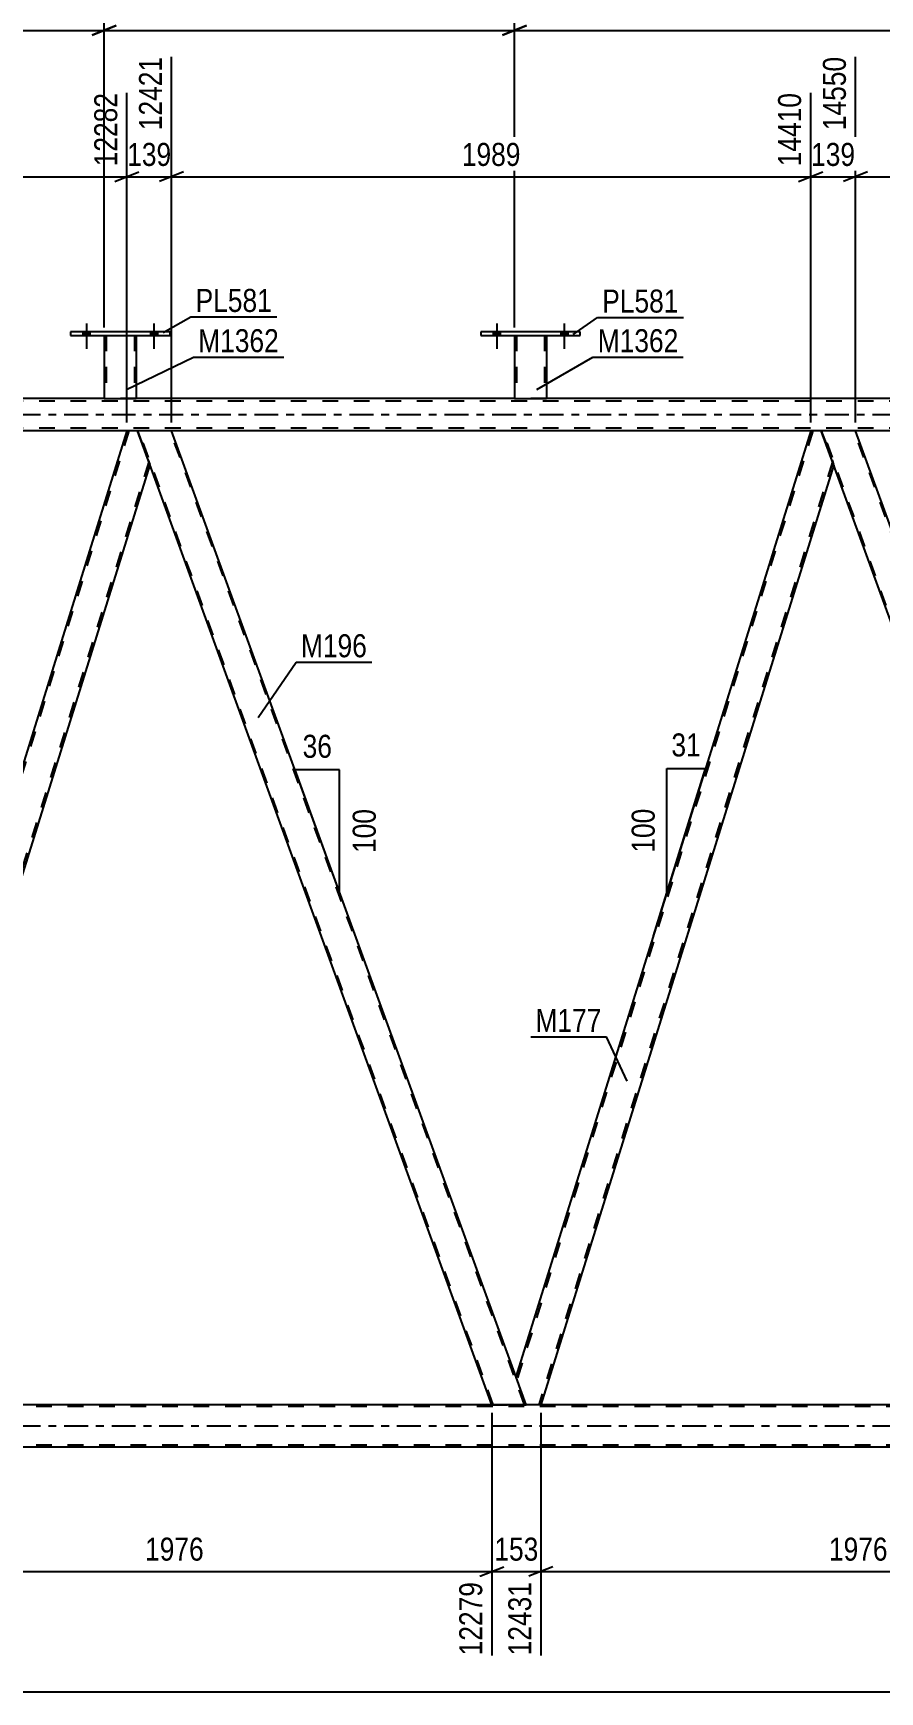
# Model space of a CAD drawing. Header units: millimetres. Extents: x 0 to 841, y 0 to 594.
# Drawn here: x 529 to 634.4, y 278.6 to 485 of the extents above; entities that cross this region are included whole.
import ezdxf

# ---------------------------------------------------------------- set-up
doc = ezdxf.new("R2010")
doc.units = ezdxf.units.MM
doc.linetypes.add('DXK_LINE_DOT2', pattern=[3.9198, 1.9599, -1.9599])
doc.linetypes.add('DXK_LINE_DOT3', pattern=[5.9187, 2.979, -0.9799, 0.9799, -0.9799])
doc.styles.add('Arial Narrow', font='ARIALN.TTF', dxfattribs={"height": 0.2})

# ---------------------------------------------------------------- blocks, each defined once
blk = doc.blocks.new('Bolt-318888194-3663 - 3642')
at = {"linetype": 'Continuous'}
for points in [[(535.18, 447.37), (536.06, 447.37), (536.06, 447.85), (535.18, 447.85)], [(543.58, 447.37), (544.46, 447.37), (544.46, 447.85), (543.58, 447.85)]]:
    blk.add_hatch(color=1, dxfattribs=at).paths.add_polyline_path(points)
at = {"color": 1, "linetype": 'Continuous'}
for p, q in [((535.62, 448.85), (535.62, 445.73)), ((544.02, 448.85), (544.02, 445.73)), ((535.18, 447.85), (535.18, 447.37)), ((536.06, 447.85), (536.06, 447.37)), ((543.58, 447.85), (543.58, 447.37)), ((544.46, 447.85), (544.46, 447.37))]:
    blk.add_line(p, q, dxfattribs=at)
blk = doc.blocks.new('Bolt-318888194-3666 - 3642')
at = {"linetype": 'Continuous'}
for points in [[(586.26, 447.37), (587.14, 447.37), (587.14, 447.85), (586.26, 447.85)], [(594.66, 447.37), (595.54, 447.37), (595.54, 447.85), (594.66, 447.85)]]:
    blk.add_hatch(color=1, dxfattribs=at).paths.add_polyline_path(points)
at = {"color": 1, "linetype": 'Continuous'}
for p, q in [((586.7, 448.85), (586.7, 445.73)), ((595.1, 448.85), (595.1, 445.73)), ((586.26, 447.85), (586.26, 447.37)), ((587.14, 447.85), (587.14, 447.37)), ((594.66, 447.85), (594.66, 447.37)), ((595.54, 447.85), (595.54, 447.37))]:
    blk.add_line(p, q, dxfattribs=at)
blk = doc.blocks.new('Bolt-318888194-3667 - 3642')
at = {"linetype": 'Continuous'}
for points in [[(586.26, 447.37), (587.14, 447.37), (587.14, 447.85), (586.26, 447.85)], [(594.66, 447.37), (595.54, 447.37), (595.54, 447.85), (594.66, 447.85)]]:
    blk.add_hatch(color=1, dxfattribs=at).paths.add_polyline_path(points)
at = {"color": 1, "linetype": 'Continuous'}
for p, q in [((586.7, 448.85), (586.7, 445.73)), ((595.1, 448.85), (595.1, 445.73)), ((586.26, 447.85), (586.26, 447.37)), ((587.14, 447.85), (587.14, 447.37)), ((594.66, 447.85), (594.66, 447.37)), ((595.54, 447.85), (595.54, 447.37))]:
    blk.add_line(p, q, dxfattribs=at)
blk = doc.blocks.new('Bolt-318888194-3706 - 3642')
at = {"linetype": 'Continuous'}
for points in [[(535.18, 447.37), (536.06, 447.37), (536.06, 447.85), (535.18, 447.85)], [(543.58, 447.37), (544.46, 447.37), (544.46, 447.85), (543.58, 447.85)]]:
    blk.add_hatch(color=1, dxfattribs=at).paths.add_polyline_path(points)
at = {"color": 1, "linetype": 'Continuous'}
for p, q in [((535.62, 448.85), (535.62, 445.73)), ((544.02, 448.85), (544.02, 445.73)), ((535.18, 447.85), (535.18, 447.37)), ((536.06, 447.85), (536.06, 447.37)), ((543.58, 447.85), (543.58, 447.37)), ((544.46, 447.85), (544.46, 447.37))]:
    blk.add_line(p, q, dxfattribs=at)
blk = doc.blocks.new('Part-318888194-3845 - 3642')
at = {"color": 7, "linetype": 'DXK_LINE_DOT2'}
for p, q in [((537.82, 447.38), (541.82, 447.38)), ((537.82, 447.37), (537.82, 447.38)), ((537.82, 447.38), (537.82, 447.37)), ((538.06, 447.38), (538.06, 439.53)), ((541.58, 447.38), (541.58, 439.53)), ((541.82, 447.38), (541.82, 447.37)), ((541.82, 447.37), (541.82, 447.38)), ((541.52, 439.53), (541.56, 439.53)), ((541.52, 439.53), (541.56, 439.53)), ((541.56, 439.53), (541.58, 439.53)), ((541.56, 439.53), (541.58, 439.53))]:
    blk.add_line(p, q, dxfattribs=at)
at = {"color": 2, "linetype": 'Continuous'}
for p, q in [((537.82, 447.37), (537.82, 439.53)), ((541.82, 447.37), (541.82, 439.53)), ((537.82, 439.53), (541.82, 439.53))]:
    blk.add_line(p, q, dxfattribs=at)
blk = doc.blocks.new('Part-318888194-3850 - 3642')
at = {"color": 2, "linetype": 'Continuous'}
for p, q in [((533.62, 447.85), (533.62, 447.37)), ((546.02, 447.85), (533.62, 447.85)), ((533.62, 447.37), (546.02, 447.37)), ((546.02, 447.37), (546.02, 447.85))]:
    blk.add_line(p, q, dxfattribs=at)
blk = doc.blocks.new('Part-318888194-3885 - 3642')
at = {"color": 7, "linetype": 'DXK_LINE_DOT2'}
for p, q in [((588.9, 447.38), (592.9, 447.38)), ((588.9, 447.37), (588.9, 447.38)), ((588.9, 447.38), (588.9, 447.37)), ((589.14, 447.38), (589.14, 439.53)), ((592.66, 447.38), (592.66, 439.53)), ((592.9, 447.38), (592.9, 447.37)), ((592.9, 447.37), (592.9, 447.38)), ((592.6, 439.53), (592.64, 439.53)), ((592.6, 439.53), (592.64, 439.53)), ((592.64, 439.53), (592.66, 439.53)), ((592.64, 439.53), (592.66, 439.53))]:
    blk.add_line(p, q, dxfattribs=at)
at = {"color": 2, "linetype": 'Continuous'}
for p, q in [((588.9, 447.37), (588.9, 439.53)), ((592.9, 447.37), (592.9, 439.53)), ((588.9, 439.53), (592.9, 439.53))]:
    blk.add_line(p, q, dxfattribs=at)
blk = doc.blocks.new('Part-318888194-3890 - 3642')
at = {"color": 2, "linetype": 'Continuous'}
for p, q in [((584.7, 447.85), (584.7, 447.37)), ((597.1, 447.85), (584.7, 447.85)), ((584.7, 447.37), (597.1, 447.37)), ((597.1, 447.37), (597.1, 447.85))]:
    blk.add_line(p, q, dxfattribs=at)
blk = doc.blocks.new('Part-318888194-3931 - 3642')
at = {"color": 2, "linetype": 'Continuous'}
for p, q in [((625.78, 435.53), (589.08, 317.78)), ((627.1, 435.53), (625.78, 435.53)), ((628.63, 431.33), (627.1, 435.53)), ((628.65, 431.28), (592.19, 314.31)), ((590.34, 314.31), (589.1, 317.73))]:
    blk.add_line(p, q, dxfattribs=at)
at = {"color": 7, "linetype": 'DXK_LINE_DOT2'}
for p, q in [((626.04, 435.53), (589.22, 317.41)), ((628.51, 431.66), (591.94, 314.31)), ((628.65, 431.28), (628.63, 431.33)), ((628.65, 431.28), (628.63, 431.33)), ((589.08, 317.78), (589.1, 317.73)), ((592.19, 314.31), (590.34, 314.31))]:
    blk.add_line(p, q, dxfattribs=at)
blk = doc.blocks.new('Part-318888194-3994 - 3642')
at = {"color": 7, "linetype": 'DXK_LINE_DOT2'}
for p, q in [((782.18, 314.07), (106.7, 314.07)), ((782.18, 309.27), (106.7, 309.27))]:
    blk.add_line(p, q, dxfattribs=at)
at = {"color": 2, "linetype": 'Continuous'}
for p, q in [((666.76, 314.31), (511.69, 314.31)), ((666.76, 309.03), (511.69, 309.03))]:
    blk.add_line(p, q, dxfattribs=at)
at = {"color": 7, "linetype": 'DXK_LINE_DOT3'}
blk.add_line((106.7, 311.67), (782.18, 311.67), dxfattribs=at)
blk = doc.blocks.new('Part-318888194-3999 - 3642')
at = {"color": 2, "linetype": 'Continuous'}
for p, q in [((631.36, 435.53), (627.1, 435.53)), ((673.73, 319.13), (631.36, 435.53)), ((669.47, 319.13), (628.63, 431.33))]:
    blk.add_line(p, q, dxfattribs=at)
at = {"color": 7, "linetype": 'DXK_LINE_DOT2'}
for p, q in [((627.1, 435.53), (628.63, 431.33)), ((671.39, 314.31), (627.27, 435.53)), ((675.31, 314.31), (631.19, 435.53)), ((671.22, 314.31), (669.47, 319.13)), ((675.48, 314.31), (673.73, 319.13)), ((675.48, 314.31), (671.22, 314.31))]:
    blk.add_line(p, q, dxfattribs=at)
blk = doc.blocks.new('Part-318888194-4016 - 3642')
at = {"color": 2, "linetype": 'Continuous'}
for p, q in [((546.22, 435.53), (541.97, 435.53)), ((589.1, 317.73), (546.22, 435.53)), ((586.09, 314.31), (543.5, 431.33))]:
    blk.add_line(p, q, dxfattribs=at)
at = {"color": 7, "linetype": 'DXK_LINE_DOT2'}
for p, q in [((541.97, 435.53), (543.5, 431.33)), ((586.26, 314.31), (542.14, 435.53)), ((590.17, 314.31), (546.05, 435.53)), ((590.34, 314.31), (589.1, 317.73)), ((586.09, 314.31), (590.34, 314.31))]:
    blk.add_line(p, q, dxfattribs=at)
blk = doc.blocks.new('Part-318888194-4021 - 3642')
at = {"color": 7, "linetype": 'DXK_LINE_DOT2'}
for p, q in [((540.9, 435.53), (504.08, 317.41)), ((543.38, 431.66), (506.8, 314.31)), ((543.51, 431.28), (543.5, 431.33)), ((543.51, 431.28), (543.5, 431.33)), ((504.37, 319.13), (503.95, 317.78)), ((508.56, 319.13), (507.06, 314.31)), ((505.21, 314.31), (503.95, 317.78)), ((507.06, 314.31), (505.21, 314.31))]:
    blk.add_line(p, q, dxfattribs=at)
at = {"color": 2, "linetype": 'Continuous'}
for p, q in [((540.65, 435.53), (504.37, 319.13)), ((541.97, 435.53), (540.65, 435.53)), ((543.5, 431.33), (541.97, 435.53)), ((543.51, 431.28), (508.56, 319.13))]:
    blk.add_line(p, q, dxfattribs=at)
blk = doc.blocks.new('Part-318888194-4037 - 3642')
at = {"color": 7, "linetype": 'DXK_LINE_DOT2'}
for p, q in [((770.78, 439.21), (106.7, 439.21)), ((541.82, 439.53), (537.82, 439.53)), ((592.9, 439.53), (588.9, 439.53)), ((770.78, 435.85), (106.7, 435.85)), ((720.52, 435.53), (200.11, 435.53)), ((546.22, 435.53), (540.65, 435.53)), ((631.36, 435.53), (625.78, 435.53))]:
    blk.add_line(p, q, dxfattribs=at)
at = {"color": 2, "linetype": 'Continuous'}
for p, q in [((537.82, 439.53), (490.74, 439.53)), ((588.9, 439.53), (541.82, 439.53)), ((639.98, 439.53), (592.9, 439.53)), ((540.65, 435.53), (461.09, 435.53)), ((625.78, 435.53), (546.22, 435.53)), ((710.92, 435.53), (631.36, 435.53))]:
    blk.add_line(p, q, dxfattribs=at)
at = {"color": 7, "linetype": 'DXK_LINE_DOT3'}
blk.add_line((106.7, 437.53), (770.78, 437.53), dxfattribs=at)
blk = doc.blocks.new('StraightDimension-318888194-4363 - 3642')
at = {"color": 7, "linetype": 'Continuous'}
for p, q in [((586.09, 313.31), (586.09, 283.11)), ((592.19, 313.31), (592.19, 283.11)), ((584.59, 292.95), (587.59, 294.15)), ((586.09, 293.55), (592.19, 293.55)), ((593.69, 294.15), (590.69, 292.95))]:
    blk.add_line(p, q, dxfattribs=at)
at = {"color": 0}
blk.add_wipeout([(592.48, 294.3), (592.48, 298.5), (585.8, 298.5), (585.8, 294.3)], dxfattribs=at)
at = {"color": 0, "linetype": 'Continuous'}
blk.add_wipeout([(591.59, 292.85), (587.39, 292.85), (587.39, 282.51), (591.59, 282.51)], dxfattribs=at)
at = {"color": 3, "style": 'Arial Narrow'}
blk.add_text('153', height=2.863, dxfattribs=at).set_placement((586.4, 294.9))
at = {"color": 3, "linetype": 'Continuous', "style": 'Arial Narrow'}
blk.add_text('12431', height=2.863, rotation=90.0002, dxfattribs=at).set_placement((590.99, 283.11))
blk = doc.blocks.new('AngleDimension-318888194-12583 - 3642')
at = {"color": 7, "linetype": 'Continuous'}
for p, q in [((567.13, 393.32), (561.59, 393.32)), ((567.13, 378.1), (561.59, 393.32)), ((567.13, 378.1), (567.13, 393.32)), ((567.7, 376.54), (567.13, 378.1))]:
    blk.add_line(p, q, dxfattribs=at)
at = {"color": 0}
for points in [[(566.79, 394.22), (566.79, 398.42), (561.93, 398.42), (561.93, 394.22)], [(572.23, 389.05), (568.03, 389.05), (568.03, 382.37), (572.23, 382.37)]]:
    blk.add_wipeout(points, dxfattribs=at)
at = {"color": 3, "style": 'Arial Narrow'}
blk.add_text('36', height=2.863, dxfattribs=at).set_placement((562.53, 394.82))
blk.add_text('100', height=2.863, rotation=90.0002, dxfattribs=at).set_placement((571.63, 382.97))
blk = doc.blocks.new('StraightDimension-318888194-4344 - 3642')
at = {"color": 7, "linetype": 'Continuous'}
for p, q in [((507.06, 313.31), (507.06, 283.11)), ((586.09, 313.31), (586.09, 283.11)), ((508.56, 294.15), (505.56, 292.95)), ((507.06, 293.55), (586.09, 293.55)), ((584.59, 292.95), (587.59, 294.15))]:
    blk.add_line(p, q, dxfattribs=at)
at = {"color": 0}
blk.add_wipeout([(550.83, 294.3), (550.83, 298.5), (542.32, 298.5), (542.32, 294.3)], dxfattribs=at)
at = {"color": 0, "linetype": 'Continuous'}
blk.add_wipeout([(585.49, 292.85), (581.29, 292.85), (581.29, 282.51), (585.49, 282.51)], dxfattribs=at)
at = {"color": 3, "style": 'Arial Narrow'}
blk.add_text('1976', height=2.863, dxfattribs=at).set_placement((542.92, 294.9))
at = {"color": 3, "linetype": 'Continuous', "style": 'Arial Narrow'}
blk.add_text('12279', height=2.863, rotation=90.0002, dxfattribs=at).set_placement((584.89, 283.11))
blk = doc.blocks.new('StraightDimension-318888194-12067 - 3642')
at = {"color": 7, "linetype": 'Continuous'}
for p, q in [((546.22, 436.53), (546.22, 482.07)), ((540.65, 436.53), (540.65, 477.57)), ((539.15, 466.53), (542.15, 467.73)), ((540.65, 467.13), (546.22, 467.13)), ((547.72, 467.73), (544.72, 466.53))]:
    blk.add_line(p, q, dxfattribs=at)
at = {"color": 0}
blk.add_wipeout([(546.78, 467.88), (546.78, 472.08), (540.09, 472.08), (540.09, 467.88)], dxfattribs=at)
at = {"color": 0, "linetype": 'Continuous'}
blk.add_wipeout([(545.62, 482.67), (541.42, 482.67), (541.42, 472.33), (545.62, 472.33)], dxfattribs=at)
at = {"color": 3, "linetype": 'Continuous', "style": 'Arial Narrow'}
blk.add_text('12421', height=2.863, rotation=90.0002, dxfattribs=at).set_placement((545.02, 472.93))
at = {"color": 3, "style": 'Arial Narrow'}
blk.add_text('139', height=2.863, dxfattribs=at).set_placement((540.69, 468.48))
blk = doc.blocks.new('StraightDimension-318888194-12068 - 3642')
at = {"color": 7, "linetype": 'Continuous'}
for p, q in [((461.09, 436.53), (461.09, 482.07)), ((540.65, 436.53), (540.65, 477.57)), ((462.59, 467.73), (459.59, 466.53)), ((461.09, 467.13), (540.65, 467.13)), ((539.15, 466.53), (542.15, 467.73))]:
    blk.add_line(p, q, dxfattribs=at)
at = {"color": 0, "linetype": 'Continuous'}
blk.add_wipeout([(540.05, 478.17), (535.85, 478.17), (535.85, 467.83), (540.05, 467.83)], dxfattribs=at)
at = {"color": 0}
blk.add_wipeout([(505.13, 467.88), (505.13, 472.08), (496.61, 472.08), (496.61, 467.88)], dxfattribs=at)
at = {"color": 3, "linetype": 'Continuous', "style": 'Arial Narrow'}
blk.add_text('12282', height=2.863, rotation=90.0002, dxfattribs=at).set_placement((539.45, 468.43))
at = {"color": 3, "style": 'Arial Narrow'}
blk.add_text('1989', height=2.863, dxfattribs=at).set_placement((497.21, 468.48))
blk = doc.blocks.new('StraightDimension-318888194-4946 - 3642')
at = {"color": 7, "linetype": 'Continuous'}
for p, q in [((486.74, 448.38), (486.74, 495.79)), ((537.82, 448.38), (537.82, 495.79)), ((488.24, 485.95), (485.24, 484.75)), ((486.74, 485.35), (537.82, 485.35)), ((536.32, 484.75), (539.32, 485.95))]:
    blk.add_line(p, q, dxfattribs=at)
at = {"color": 0, "linetype": 'Continuous'}
blk.add_wipeout([(537.22, 496.39), (533.02, 496.39), (533.02, 486.05), (537.22, 486.05)], dxfattribs=at)
at = {"color": 0}
blk.add_wipeout([(516.54, 486.1), (516.54, 490.3), (508.02, 490.3), (508.02, 486.1)], dxfattribs=at)
at = {"color": 3, "linetype": 'Continuous', "style": 'Arial Narrow'}
blk.add_text('12211', height=2.863, rotation=90.0002, dxfattribs=at).set_placement((536.62, 486.65))
at = {"color": 3, "style": 'Arial Narrow'}
blk.add_text('1277', height=2.863, dxfattribs=at).set_placement((508.62, 486.7))
blk = doc.blocks.new('StraightDimension-318888194-12064 - 3642')
at = {"color": 7, "linetype": 'Continuous'}
for p, q in [((631.36, 436.53), (631.36, 482.07)), ((710.92, 436.53), (710.92, 477.57)), ((632.86, 467.73), (629.86, 466.53)), ((631.36, 467.13), (710.92, 467.13)), ((709.42, 466.53), (712.42, 467.73))]:
    blk.add_line(p, q, dxfattribs=at)
at = {"color": 0, "linetype": 'Continuous'}
blk.add_wipeout([(710.32, 478.17), (706.12, 478.17), (706.12, 467.83), (710.32, 467.83)], dxfattribs=at)
at = {"color": 0}
blk.add_wipeout([(675.39, 467.88), (675.39, 472.08), (666.88, 472.08), (666.88, 467.88)], dxfattribs=at)
at = {"color": 3, "linetype": 'Continuous', "style": 'Arial Narrow'}
blk.add_text('16539', height=2.863, rotation=90.0002, dxfattribs=at).set_placement((709.72, 468.43))
at = {"color": 3, "style": 'Arial Narrow'}
blk.add_text('1989', height=2.863, dxfattribs=at).set_placement((667.48, 468.48))
blk = doc.blocks.new('StraightDimension-318888194-4382 - 3642')
at = {"color": 7, "linetype": 'Continuous'}
for p, q in [((592.19, 313.31), (592.19, 283.11)), ((671.22, 313.31), (671.22, 283.11)), ((593.69, 294.15), (590.69, 292.95)), ((592.19, 293.55), (671.22, 293.55)), ((669.72, 292.95), (672.72, 294.15))]:
    blk.add_line(p, q, dxfattribs=at)
at = {"color": 0}
blk.add_wipeout([(635.96, 294.3), (635.96, 298.5), (627.45, 298.5), (627.45, 294.3)], dxfattribs=at)
at = {"color": 0, "linetype": 'Continuous'}
blk.add_wipeout([(670.62, 292.85), (666.42, 292.85), (666.42, 282.51), (670.62, 282.51)], dxfattribs=at)
at = {"color": 3, "style": 'Arial Narrow'}
blk.add_text('1976', height=2.863, dxfattribs=at).set_placement((628.05, 294.9))
at = {"color": 3, "linetype": 'Continuous', "style": 'Arial Narrow'}
blk.add_text('14407', height=2.863, rotation=90.0002, dxfattribs=at).set_placement((670.02, 283.11))
blk = doc.blocks.new('StraightDimension-318888194-12065 - 3642')
at = {"color": 7, "linetype": 'Continuous'}
for p, q in [((631.36, 436.53), (631.36, 482.07)), ((625.78, 436.53), (625.78, 477.57)), ((624.28, 466.53), (627.28, 467.73)), ((625.78, 467.13), (631.36, 467.13)), ((632.86, 467.73), (629.86, 466.53))]:
    blk.add_line(p, q, dxfattribs=at)
at = {"color": 0}
blk.add_wipeout([(631.91, 467.88), (631.91, 472.08), (625.23, 472.08), (625.23, 467.88)], dxfattribs=at)
at = {"color": 0, "linetype": 'Continuous'}
blk.add_wipeout([(630.76, 482.67), (626.56, 482.67), (626.56, 472.33), (630.76, 472.33)], dxfattribs=at)
at = {"color": 3, "linetype": 'Continuous', "style": 'Arial Narrow'}
blk.add_text('14550', height=2.863, rotation=90.0002, dxfattribs=at).set_placement((630.16, 472.93))
at = {"color": 3, "style": 'Arial Narrow'}
blk.add_text('139', height=2.863, dxfattribs=at).set_placement((625.83, 468.48))
blk = doc.blocks.new('StraightDimension-318888194-4483 - 3642')
at = {"color": 7, "linetype": 'Continuous'}
blk.add_line((54.97, 278.57), (793.04, 278.57), dxfattribs=at)
blk = doc.blocks.new('StraightDimension-318888194-4926 - 3642')
at = {"color": 7, "linetype": 'Continuous'}
for p, q in [((588.9, 448.38), (588.9, 495.79)), ((639.98, 448.38), (639.98, 495.79)), ((590.4, 485.95), (587.4, 484.75)), ((588.9, 485.35), (639.98, 485.35)), ((638.48, 484.75), (641.48, 485.95))]:
    blk.add_line(p, q, dxfattribs=at)
at = {"color": 0, "linetype": 'Continuous'}
blk.add_wipeout([(639.38, 496.39), (635.18, 496.39), (635.18, 486.05), (639.38, 486.05)], dxfattribs=at)
at = {"color": 0}
blk.add_wipeout([(618.7, 486.1), (618.7, 490.3), (610.19, 490.3), (610.19, 486.1)], dxfattribs=at)
at = {"color": 3, "linetype": 'Continuous', "style": 'Arial Narrow'}
blk.add_text('14765', height=2.863, rotation=90.0002, dxfattribs=at).set_placement((638.78, 486.65))
at = {"color": 3, "style": 'Arial Narrow'}
blk.add_text('1277', height=2.863, dxfattribs=at).set_placement((610.79, 486.7))
blk = doc.blocks.new('StraightDimension-318888194-4936 - 3642')
at = {"color": 7, "linetype": 'Continuous'}
for p, q in [((537.82, 448.38), (537.82, 495.79)), ((588.9, 448.38), (588.9, 495.79)), ((539.32, 485.95), (536.32, 484.75)), ((537.82, 485.35), (588.9, 485.35)), ((587.4, 484.75), (590.4, 485.95))]:
    blk.add_line(p, q, dxfattribs=at)
at = {"color": 0, "linetype": 'Continuous'}
blk.add_wipeout([(588.3, 496.39), (584.1, 496.39), (584.1, 486.05), (588.3, 486.05)], dxfattribs=at)
at = {"color": 0}
blk.add_wipeout([(567.62, 486.1), (567.62, 490.3), (559.1, 490.3), (559.1, 486.1)], dxfattribs=at)
at = {"color": 3, "linetype": 'Continuous', "style": 'Arial Narrow'}
blk.add_text('13488', height=2.863, rotation=90.0002, dxfattribs=at).set_placement((587.7, 486.65))
at = {"color": 3, "style": 'Arial Narrow'}
blk.add_text('1277', height=2.863, dxfattribs=at).set_placement((559.7, 486.7))
blk = doc.blocks.new('StraightDimension-318888194-12066 - 3642')
at = {"color": 7, "linetype": 'Continuous'}
for p, q in [((546.22, 436.53), (546.22, 482.07)), ((625.78, 436.53), (625.78, 477.57)), ((547.72, 467.73), (544.72, 466.53)), ((546.22, 467.13), (625.78, 467.13)), ((624.28, 466.53), (627.28, 467.73))]:
    blk.add_line(p, q, dxfattribs=at)
at = {"color": 0, "linetype": 'Continuous'}
blk.add_wipeout([(625.18, 478.17), (620.98, 478.17), (620.98, 467.83), (625.18, 467.83)], dxfattribs=at)
at = {"color": 0}
blk.add_wipeout([(590.26, 467.88), (590.26, 472.08), (581.75, 472.08), (581.75, 467.88)], dxfattribs=at)
at = {"color": 3, "linetype": 'Continuous', "style": 'Arial Narrow'}
blk.add_text('14410', height=2.863, rotation=90.0002, dxfattribs=at).set_placement((624.58, 468.43))
at = {"color": 3, "style": 'Arial Narrow'}
blk.add_text('1989', height=2.863, dxfattribs=at).set_placement((582.35, 468.48))
blk = doc.blocks.new('AngleDimension-318888194-12581 - 3642')
at = {"color": 7, "linetype": 'Continuous'}
for p, q in [((607.86, 393.49), (612.68, 393.49)), ((607.86, 378.02), (612.68, 393.49)), ((607.86, 378.02), (607.86, 393.49)), ((606.19, 372.66), (607.86, 378.02))]:
    blk.add_line(p, q, dxfattribs=at)
at = {"color": 0}
for points in [[(612.7, 394.39), (612.7, 398.59), (607.84, 398.59), (607.84, 394.39)], [(606.96, 389.09), (602.76, 389.09), (602.76, 382.41), (606.96, 382.41)]]:
    blk.add_wipeout(points, dxfattribs=at)
at = {"color": 3, "style": 'Arial Narrow'}
blk.add_text('31', height=2.863, dxfattribs=at).set_placement((608.44, 394.99))
blk.add_text('100', height=2.863, rotation=90.0002, dxfattribs=at).set_placement((606.36, 383.01))
blk = doc.blocks.new('Mark-318888194-3841 - 3642')
at = {"color": 0}
blk.add_wipeout([(559.58, 445.3), (559.58, 448.3), (549.53, 448.3), (549.53, 445.3)], dxfattribs=at)
blk.add_wipeout([(559.58, 445.3), (559.58, 448.3), (549.53, 448.3), (549.53, 445.3)], dxfattribs=at)
at = {"color": 30, "linetype": 'Continuous'}
for p, q in [((540.6, 440.64), (548.93, 444.7)), ((548.93, 444.7), (560.18, 444.7))]:
    blk.add_line(p, q, dxfattribs=at)
at = {"color": 3, "style": 'Arial Narrow'}
blk.add_text('M1362', height=2.863, dxfattribs=at).set_placement((549.53, 445.3))
blk = doc.blocks.new('Mark-318888194-3846 - 3642')
at = {"color": 0}
blk.add_wipeout([(558.72, 450.31), (558.72, 453.31), (549.21, 453.31), (549.21, 450.31)], dxfattribs=at)
blk.add_wipeout([(558.72, 450.31), (558.72, 453.31), (549.21, 453.31), (549.21, 450.31)], dxfattribs=at)
at = {"color": 30, "linetype": 'Continuous'}
for p, q in [((545.16, 447.75), (548.61, 449.71)), ((548.61, 449.71), (559.32, 449.71))]:
    blk.add_line(p, q, dxfattribs=at)
at = {"color": 3, "style": 'Arial Narrow'}
blk.add_text('PL581', height=2.863, dxfattribs=at).set_placement((549.21, 450.31))
blk = doc.blocks.new('Mark-318888194-3881 - 3642')
at = {"color": 0}
blk.add_wipeout([(609.32, 445.3), (609.32, 448.3), (599.27, 448.3), (599.27, 445.3)], dxfattribs=at)
blk.add_wipeout([(609.32, 445.3), (609.32, 448.3), (599.27, 448.3), (599.27, 445.3)], dxfattribs=at)
at = {"color": 30, "linetype": 'Continuous'}
for p, q in [((591.68, 440.64), (598.67, 444.7)), ((598.67, 444.7), (609.92, 444.7))]:
    blk.add_line(p, q, dxfattribs=at)
at = {"color": 3, "style": 'Arial Narrow'}
blk.add_text('M1362', height=2.863, dxfattribs=at).set_placement((599.27, 445.3))
blk = doc.blocks.new('Mark-318888194-3886 - 3642')
at = {"color": 0}
blk.add_wipeout([(609.34, 450.23), (609.34, 453.23), (599.83, 453.23), (599.83, 450.23)], dxfattribs=at)
blk.add_wipeout([(609.34, 450.23), (609.34, 453.23), (599.83, 453.23), (599.83, 450.23)], dxfattribs=at)
at = {"color": 30, "linetype": 'Continuous'}
for p, q in [((596.22, 447.52), (599.23, 449.63)), ((599.23, 449.63), (609.94, 449.63))]:
    blk.add_line(p, q, dxfattribs=at)
at = {"color": 3, "style": 'Arial Narrow'}
blk.add_text('PL581', height=2.863, dxfattribs=at).set_placement((599.83, 450.23))
blk = doc.blocks.new('Mark-318888194-3927 - 3642')
at = {"color": 0}
blk.add_wipeout([(599.75, 360.71), (599.75, 363.71), (591.52, 363.71), (591.52, 360.71)], dxfattribs=at)
blk.add_wipeout([(599.75, 360.71), (599.75, 363.71), (591.52, 363.71), (591.52, 360.71)], dxfattribs=at)
at = {"color": 30, "linetype": 'Continuous'}
for p in [(590.92, 360.11), (602.94, 354.59)]:
    blk.add_line(p, (600.35, 360.11), dxfattribs=at)
at = {"color": 3, "style": 'Arial Narrow'}
blk.add_text('M177', height=2.863, dxfattribs=at).set_placement((591.52, 360.71))
blk = doc.blocks.new('Mark-318888194-4012 - 3642')
at = {"color": 0}
blk.add_wipeout([(570.54, 407.33), (570.54, 410.33), (562.32, 410.33), (562.32, 407.33)], dxfattribs=at)
blk.add_wipeout([(570.54, 407.33), (570.54, 410.33), (562.32, 410.33), (562.32, 407.33)], dxfattribs=at)
at = {"color": 30, "linetype": 'Continuous'}
for p, q in [((556.98, 399.85), (561.72, 406.73)), ((561.72, 406.73), (571.14, 406.73))]:
    blk.add_line(p, q, dxfattribs=at)
at = {"color": 3, "style": 'Arial Narrow'}
blk.add_text('M196', height=2.863, dxfattribs=at).set_placement((562.32, 407.33))

msp = doc.modelspace()

# ---------------------------------------------------------------- block references
for name in ['Bolt-318888194-3663 - 3642', 'Bolt-318888194-3706 - 3642', 'Bolt-318888194-3666 - 3642', 'Bolt-318888194-3667 - 3642', 'Part-318888194-3850 - 3642', 'Part-318888194-3845 - 3642', 'Part-318888194-3890 - 3642', 'Part-318888194-3885 - 3642', 'Part-318888194-4037 - 3642', 'Part-318888194-4021 - 3642', 'Part-318888194-4016 - 3642', 'Part-318888194-3931 - 3642', 'Part-318888194-3999 - 3642', 'Part-318888194-3994 - 3642']:
    msp.add_blockref(name, (0, 0))

# ---------------------------------------------------------------- next in the draw order: block references
for name in ['StraightDimension-318888194-12067 - 3642', 'StraightDimension-318888194-12064 - 3642', 'AngleDimension-318888194-12583 - 3642', 'StraightDimension-318888194-4363 - 3642']:
    msp.add_blockref(name, (0, 0))

# ---------------------------------------------------------------- next in the draw order: block references
for name in ['StraightDimension-318888194-12068 - 3642', 'StraightDimension-318888194-12065 - 3642', 'StraightDimension-318888194-4344 - 3642', 'StraightDimension-318888194-4382 - 3642']:
    msp.add_blockref(name, (0, 0))

# ---------------------------------------------------------------- next in the draw order: block references
for name in ['StraightDimension-318888194-4946 - 3642', 'StraightDimension-318888194-4926 - 3642', 'StraightDimension-318888194-4483 - 3642']:
    msp.add_blockref(name, (0, 0))

# ---------------------------------------------------------------- next in the draw order: block references
for name in ['StraightDimension-318888194-4936 - 3642', 'Mark-318888194-4012 - 3642', 'AngleDimension-318888194-12581 - 3642', 'Mark-318888194-3927 - 3642']:
    msp.add_blockref(name, (0, 0))

# ---------------------------------------------------------------- next in the draw order: block references
msp.add_blockref('StraightDimension-318888194-12066 - 3642', (0, 0))

# ---------------------------------------------------------------- next in the draw order: block references
for name in ['Mark-318888194-3841 - 3642', 'Mark-318888194-3881 - 3642']:
    msp.add_blockref(name, (0, 0))

# ---------------------------------------------------------------- next in the draw order: block references
for name in ['Mark-318888194-3846 - 3642', 'Mark-318888194-3886 - 3642']:
    msp.add_blockref(name, (0, 0))

doc.saveas('drawing.dxf')
